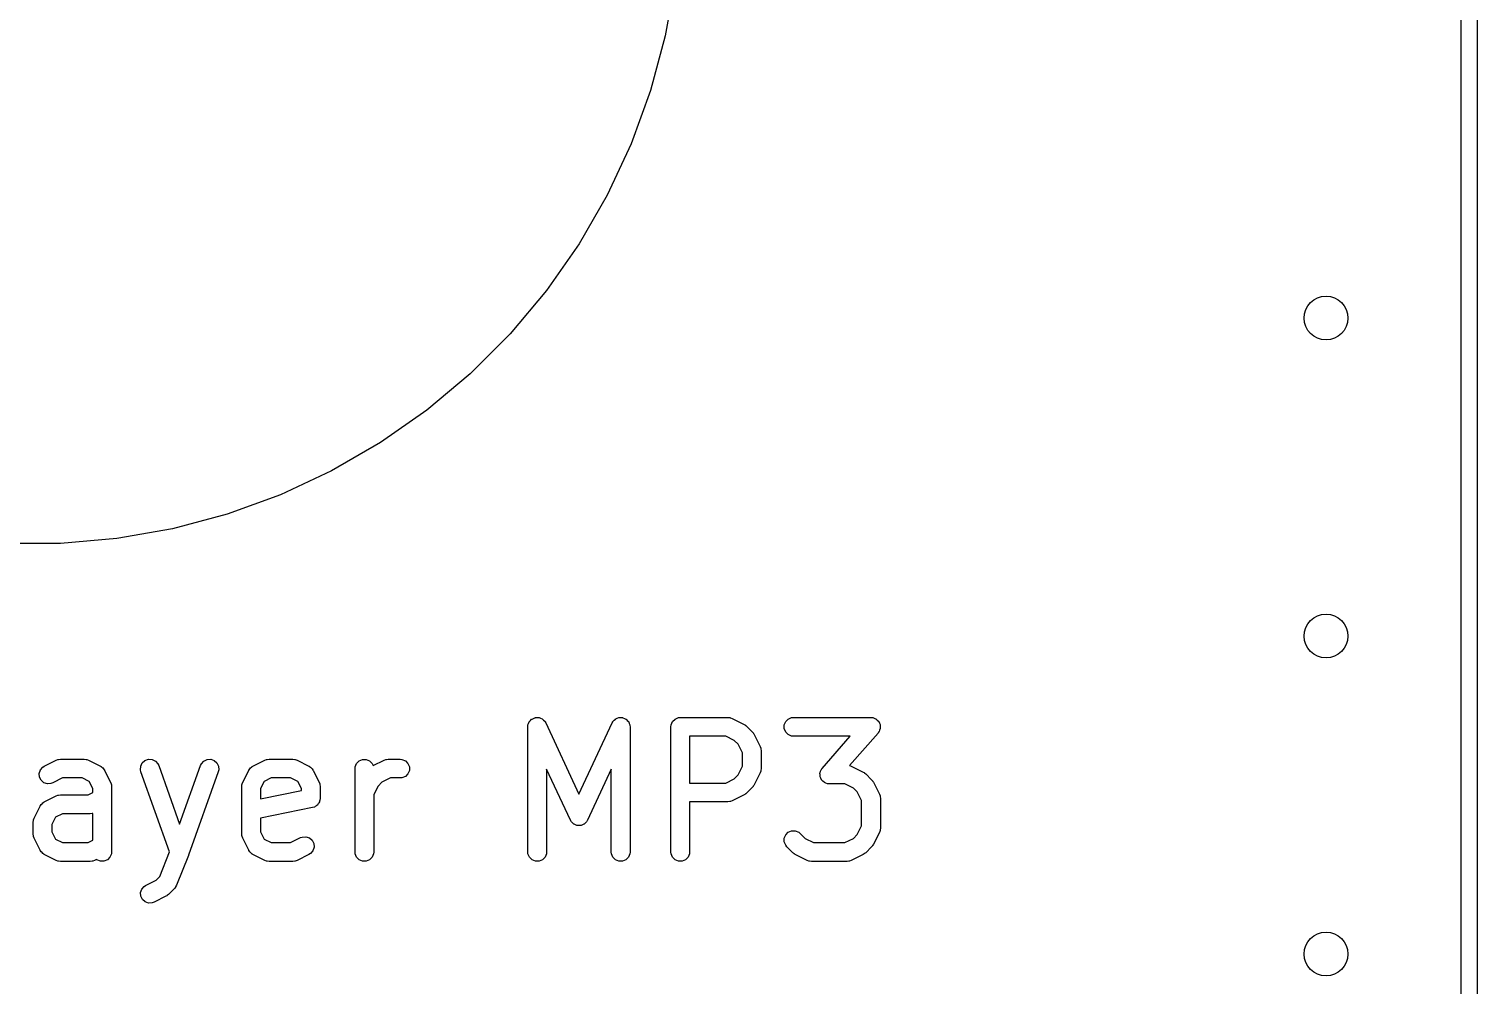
# Model space of a CAD drawing. Header units: inches. Extents: x 0.4 to 11.3, y -7.9 to -0.4.
# Drawn here: x 4.2383 to 4.6938, y -2.9259 to -2.6252 of the extents above; entities that cross this region are included whole.
import ezdxf

# ---------------------------------------------------------------- set-up
doc = ezdxf.new("R2010")
doc.units = ezdxf.units.IN
doc.header["$MEASUREMENT"] = 0
doc.layers.add('F.Silkscreen', color=41, linetype='CONTINUOUS', true_color=0xf2eda1)

msp = doc.modelspace()

# ---------------------------------------------------------------- linework, layer by layer
at = {"layer": 'F.Silkscreen', "linetype": 'CONTINUOUS'}
for p, q in [((4.68884, -3.26364), (4.68884, -2.46864)), ((4.69384, -2.46614), (4.69384, -3.26614)), ((4.44155, -2.60989), (4.43846, -2.62741)), ((4.43846, -2.62741), (4.43385, -2.64459)), ((4.43385, -2.64459), (4.42777, -2.66131)), ((4.42777, -2.66131), (4.42025, -2.67744)), ((4.42025, -2.67744), (4.41135, -2.69284)), ((4.41135, -2.69284), (4.40115, -2.70742)), ((4.40115, -2.70742), (4.38971, -2.72105)), ((4.38971, -2.72105), (4.37713, -2.73363)), ((4.37713, -2.73363), (4.36351, -2.74506)), ((4.36351, -2.74506), (4.34893, -2.75527)), ((4.34893, -2.75527), (4.33352, -2.76416)), ((4.33352, -2.76416), (4.3174, -2.77168)), ((4.3174, -2.77168), (4.30068, -2.77777)), ((4.30068, -2.77777), (4.2835, -2.78237)), ((4.2835, -2.78237), (4.26598, -2.78546)), ((4.24825, -2.78701), (4.23046, -2.78701)), ((4.26598, -2.78546), (4.24825, -2.78701)), ((4.39611, -2.84267), (4.39645, -2.8423)), ((4.39645, -2.8423), (4.39651, -2.84227)), ((4.39651, -2.84227), (4.39656, -2.84222)), ((4.39656, -2.84222), (4.39703, -2.84203)), ((4.39703, -2.84203), (4.3975, -2.84181)), ((4.3975, -2.84181), (4.39756, -2.84181)), ((4.39756, -2.84181), (4.39762, -2.84178)), ((4.39762, -2.84178), (4.39814, -2.84178)), ((4.39814, -2.84178), (4.39865, -2.84176)), ((4.39865, -2.84176), (4.39871, -2.84178)), ((4.39871, -2.84178), (4.39878, -2.84178)), ((4.39878, -2.84178), (4.39925, -2.84198)), ((4.39925, -2.84198), (4.39973, -2.84215)), ((4.39973, -2.84215), (4.39978, -2.8422)), ((4.39978, -2.8422), (4.39984, -2.84222)), ((4.39984, -2.84222), (4.4002, -2.84259)), ((4.42244, -2.84258), (4.42281, -2.84222)), ((4.42281, -2.84222), (4.42287, -2.8422)), ((4.42287, -2.8422), (4.42292, -2.84215)), ((4.42292, -2.84215), (4.4234, -2.84198)), ((4.4234, -2.84198), (4.42387, -2.84178)), ((4.42387, -2.84178), (4.42394, -2.84178)), ((4.42394, -2.84178), (4.424, -2.84176)), ((4.424, -2.84176), (4.42451, -2.84178)), ((4.42451, -2.84178), (4.42502, -2.84178)), ((4.42502, -2.84178), (4.42508, -2.84181)), ((4.42508, -2.84181), (4.42515, -2.84181)), ((4.42515, -2.84181), (4.42561, -2.84203)), ((4.42561, -2.84203), (4.42609, -2.84222)), ((4.42609, -2.84222), (4.42613, -2.84227)), ((4.42613, -2.84227), (4.42619, -2.8423)), ((4.42619, -2.8423), (4.42654, -2.84268)), ((4.44074, -2.84304), (4.44155, -2.84222)), ((4.44155, -2.84222), (4.44262, -2.84178)), ((4.44262, -2.84178), (4.44319, -2.84173)), ((4.44319, -2.84173), (4.45819, -2.84173)), ((4.45819, -2.84173), (4.45877, -2.84178)), ((4.45877, -2.84178), (4.45887, -2.84182)), ((4.45887, -2.84182), (4.45897, -2.84183)), ((4.45897, -2.84183), (4.45951, -2.84204)), ((4.45951, -2.84204), (4.46326, -2.84391)), ((4.47636, -2.84304), (4.47717, -2.84222)), ((4.47717, -2.84222), (4.47824, -2.84178)), ((4.47824, -2.84178), (4.47882, -2.84173)), ((4.47882, -2.84173), (4.50319, -2.84173)), ((4.50319, -2.84173), (4.50349, -2.84176)), ((4.50349, -2.84176), (4.50357, -2.84175)), ((4.50357, -2.84175), (4.50362, -2.84177)), ((4.50362, -2.84177), (4.50376, -2.84178)), ((4.50376, -2.84178), (4.50421, -2.84197)), ((4.50421, -2.84197), (4.50466, -2.84212)), ((4.50466, -2.84212), (4.50474, -2.84218)), ((4.50474, -2.84218), (4.50483, -2.84222)), ((4.50483, -2.84222), (4.50517, -2.84256)), ((4.39525, -2.84468), (4.39528, -2.8443)), ((4.39525, -2.88405), (4.39525, -2.84468)), ((4.39528, -2.84423), (4.3953, -2.84419)), ((4.39528, -2.8443), (4.39528, -2.84423)), ((4.3953, -2.8441), (4.3955, -2.84363)), ((4.3953, -2.84419), (4.3953, -2.8441)), ((4.3955, -2.84363), (4.39568, -2.84315)), ((4.39568, -2.84315), (4.39572, -2.8431)), ((4.39572, -2.8431), (4.39575, -2.84304)), ((4.39575, -2.84304), (4.39611, -2.84267)), ((4.4002, -2.84259), (4.40058, -2.84293)), ((4.40058, -2.84293), (4.40063, -2.84301)), ((4.40063, -2.84301), (4.40066, -2.84304)), ((4.40066, -2.84304), (4.40068, -2.8431)), ((4.40068, -2.8431), (4.40088, -2.84343)), ((4.40088, -2.84343), (4.41132, -2.86582)), ((4.41132, -2.86582), (4.42177, -2.84343)), ((4.42177, -2.84343), (4.42197, -2.8431)), ((4.42197, -2.8431), (4.42199, -2.84304)), ((4.42199, -2.84304), (4.42202, -2.84301)), ((4.42202, -2.84301), (4.42207, -2.84293)), ((4.42207, -2.84293), (4.42244, -2.84258)), ((4.42654, -2.84268), (4.4269, -2.84304)), ((4.4269, -2.84304), (4.42693, -2.8431)), ((4.42693, -2.8431), (4.42697, -2.84315)), ((4.42697, -2.84315), (4.42715, -2.84363)), ((4.42715, -2.84363), (4.42734, -2.8441)), ((4.42734, -2.8441), (4.42735, -2.84419)), ((4.42735, -2.84419), (4.42737, -2.84423)), ((4.42737, -2.84423), (4.42736, -2.8443)), ((4.42736, -2.8443), (4.4274, -2.84468)), ((4.4274, -2.84468), (4.4274, -2.88405)), ((4.44024, -2.84468), (4.4403, -2.8441)), ((4.44024, -2.88405), (4.44024, -2.84468)), ((4.4403, -2.8441), (4.44074, -2.84304)), ((4.46326, -2.84391), (4.46351, -2.84407)), ((4.46351, -2.84407), (4.46358, -2.8441)), ((4.46358, -2.8441), (4.46366, -2.84416)), ((4.46366, -2.84416), (4.46375, -2.84422)), ((4.46375, -2.84422), (4.4638, -2.84428)), ((4.4638, -2.84428), (4.46403, -2.84446)), ((4.46403, -2.84446), (4.4659, -2.84634)), ((4.4659, -2.84634), (4.46609, -2.84657)), ((4.46609, -2.84657), (4.46615, -2.84662)), ((4.46615, -2.84662), (4.46621, -2.84671)), ((4.46621, -2.84671), (4.46627, -2.84679)), ((4.46627, -2.84679), (4.4663, -2.84686)), ((4.4663, -2.84686), (4.46646, -2.84711)), ((4.47592, -2.8441), (4.47636, -2.84304)), ((4.47592, -2.84525), (4.47592, -2.8441)), ((4.47636, -2.84632), (4.47592, -2.84525)), ((4.47717, -2.84713), (4.47636, -2.84632)), ((4.50541, -2.84662), (4.49648, -2.85683)), ((4.50517, -2.84256), (4.50553, -2.84288)), ((4.50559, -2.84637), (4.50541, -2.84662)), ((4.50553, -2.84288), (4.50557, -2.84297)), ((4.50557, -2.84297), (4.50564, -2.84304)), ((4.50564, -2.84632), (4.50559, -2.84637)), ((4.50564, -2.84304), (4.50583, -2.84348)), ((4.50566, -2.84627), (4.50564, -2.84632)), ((4.50575, -2.84615), (4.50566, -2.84627)), ((4.5059, -2.8457), (4.50575, -2.84615)), ((4.50583, -2.84348), (4.50604, -2.84391)), ((4.50608, -2.84525), (4.5059, -2.8457)), ((4.50604, -2.84391), (4.50605, -2.84401)), ((4.50605, -2.84401), (4.50608, -2.8441)), ((4.50608, -2.8441), (4.50608, -2.84458)), ((4.50608, -2.84458), (4.50612, -2.84506)), ((4.50612, -2.84506), (4.50608, -2.84515)), ((4.50608, -2.84515), (4.50608, -2.84525)), ((4.4575, -2.84763), (4.44615, -2.84763)), ((4.44615, -2.84763), (4.44615, -2.86235)), ((4.46019, -2.84898), (4.4575, -2.84763)), ((4.46139, -2.85018), (4.46019, -2.84898)), ((4.46274, -2.85287), (4.46139, -2.85018)), ((4.46646, -2.84711), (4.46833, -2.85086)), ((4.46833, -2.85086), (4.46854, -2.8514)), ((4.46854, -2.8514), (4.46855, -2.8515)), ((4.46855, -2.8515), (4.46859, -2.8516)), ((4.47824, -2.84757), (4.47717, -2.84713)), ((4.47882, -2.84763), (4.47824, -2.84757)), ((4.49668, -2.84763), (4.47882, -2.84763)), ((4.48784, -2.85773), (4.49668, -2.84763)), ((4.24315, -2.85703), (4.2469, -2.85516)), ((4.2469, -2.85516), (4.24744, -2.85495)), ((4.24744, -2.85495), (4.24754, -2.85495)), ((4.24754, -2.85495), (4.24764, -2.85491)), ((4.24764, -2.85491), (4.24822, -2.85485)), ((4.24822, -2.85485), (4.25572, -2.85485)), ((4.25572, -2.85485), (4.25629, -2.85491)), ((4.25629, -2.85491), (4.25639, -2.85495)), ((4.25639, -2.85495), (4.2565, -2.85495)), ((4.2565, -2.85495), (4.25704, -2.85516)), ((4.25704, -2.85516), (4.26079, -2.85703)), ((4.27348, -2.85708), (4.27397, -2.85604)), ((4.27397, -2.85604), (4.27482, -2.85527)), ((4.27482, -2.85527), (4.27591, -2.85488)), ((4.27591, -2.85488), (4.27706, -2.85494)), ((4.27706, -2.85494), (4.2781, -2.85543)), ((4.2781, -2.85543), (4.27887, -2.85628)), ((4.29255, -2.85628), (4.29333, -2.85543)), ((4.29333, -2.85543), (4.29437, -2.85494)), ((4.29437, -2.85494), (4.29552, -2.85488)), ((4.29552, -2.85488), (4.2966, -2.85527)), ((4.2966, -2.85527), (4.29746, -2.85604)), ((4.29746, -2.85604), (4.29795, -2.85708)), ((4.30877, -2.85703), (4.31252, -2.85516)), ((4.31252, -2.85516), (4.31306, -2.85495)), ((4.31306, -2.85495), (4.31316, -2.85495)), ((4.31316, -2.85495), (4.31326, -2.85491)), ((4.31326, -2.85491), (4.31384, -2.85485)), ((4.31384, -2.85485), (4.32133, -2.85485)), ((4.32133, -2.85485), (4.32191, -2.85491)), ((4.32191, -2.85491), (4.32201, -2.85495)), ((4.32201, -2.85495), (4.32211, -2.85495)), ((4.32211, -2.85495), (4.32266, -2.85516)), ((4.32266, -2.85516), (4.3264, -2.85703)), ((4.34138, -2.85616), (4.34219, -2.85535)), ((4.34219, -2.85535), (4.34326, -2.85491)), ((4.34326, -2.85491), (4.34441, -2.85491)), ((4.34441, -2.85491), (4.34547, -2.85535)), ((4.34547, -2.85535), (4.34629, -2.85616)), ((4.34658, -2.85687), (4.35001, -2.85516)), ((4.35001, -2.85516), (4.35055, -2.85495)), ((4.35055, -2.85495), (4.35066, -2.85495)), ((4.35066, -2.85495), (4.35076, -2.85491)), ((4.35076, -2.85491), (4.35133, -2.85485)), ((4.35133, -2.85485), (4.35508, -2.85485)), ((4.35508, -2.85485), (4.35566, -2.85491)), ((4.35566, -2.85491), (4.35672, -2.85535)), ((4.35672, -2.85535), (4.35754, -2.85616)), ((4.46274, -2.8571), (4.46274, -2.85287)), ((4.46859, -2.8516), (4.46864, -2.85218)), ((4.46864, -2.85218), (4.46864, -2.8578)), ((4.24154, -2.85931), (4.2419, -2.85821)), ((4.24162, -2.86046), (4.24154, -2.85931)), ((4.24214, -2.86149), (4.24162, -2.86046)), ((4.2419, -2.85821), (4.24266, -2.85734)), ((4.24266, -2.85734), (4.24315, -2.85703)), ((4.26079, -2.85703), (4.26088, -2.8571)), ((4.26088, -2.8571), (4.26093, -2.85711)), ((4.26093, -2.85711), (4.26099, -2.85716)), ((4.26099, -2.85716), (4.26128, -2.85734)), ((4.26128, -2.85734), (4.26152, -2.85762)), ((4.26152, -2.85762), (4.2618, -2.85787)), ((4.2618, -2.85787), (4.26198, -2.85816)), ((4.26198, -2.85816), (4.26203, -2.85821)), ((4.26203, -2.85821), (4.26205, -2.85826)), ((4.26205, -2.85826), (4.26211, -2.85836)), ((4.26211, -2.85836), (4.26398, -2.86211)), ((4.27342, -2.85823), (4.27348, -2.85708)), ((4.27356, -2.85879), (4.27342, -2.85823)), ((4.28256, -2.88399), (4.27356, -2.85879)), ((4.27887, -2.85628), (4.27912, -2.85681)), ((4.27912, -2.85681), (4.28571, -2.87527)), ((4.28571, -2.87527), (4.29231, -2.85681)), ((4.29787, -2.85879), (4.2885, -2.88504)), ((4.29231, -2.85681), (4.29255, -2.85628)), ((4.29801, -2.85823), (4.29787, -2.85879)), ((4.29795, -2.85708), (4.29801, -2.85823)), ((4.30557, -2.86211), (4.30745, -2.85836)), ((4.30745, -2.85836), (4.30751, -2.85826)), ((4.30751, -2.85826), (4.30752, -2.85821)), ((4.30752, -2.85821), (4.30757, -2.85816)), ((4.30757, -2.85816), (4.30775, -2.85787)), ((4.30775, -2.85787), (4.30803, -2.85762)), ((4.30803, -2.85762), (4.30828, -2.85734)), ((4.30828, -2.85734), (4.30857, -2.85716)), ((4.30857, -2.85716), (4.30862, -2.85711)), ((4.30862, -2.85711), (4.30867, -2.8571)), ((4.30867, -2.8571), (4.30877, -2.85703)), ((4.3264, -2.85703), (4.3265, -2.8571)), ((4.3265, -2.8571), (4.32655, -2.85711)), ((4.32655, -2.85711), (4.3266, -2.85716)), ((4.3266, -2.85716), (4.32689, -2.85734)), ((4.32689, -2.85734), (4.32714, -2.85762)), ((4.32714, -2.85762), (4.32742, -2.85787)), ((4.32742, -2.85787), (4.3276, -2.85816)), ((4.3276, -2.85816), (4.32765, -2.85821)), ((4.32765, -2.85821), (4.32766, -2.85826)), ((4.32766, -2.85826), (4.32773, -2.85836)), ((4.32773, -2.85836), (4.3296, -2.86211)), ((4.34088, -2.8578), (4.34094, -2.85723)), ((4.34088, -2.88405), (4.34088, -2.8578)), ((4.34094, -2.85723), (4.34138, -2.85616)), ((4.34629, -2.85616), (4.34658, -2.85687)), ((4.35672, -2.86026), (4.35566, -2.8607)), ((4.35754, -2.85944), (4.35672, -2.86026)), ((4.35754, -2.85616), (4.35798, -2.85723)), ((4.35798, -2.85838), (4.35754, -2.85944)), ((4.35798, -2.85723), (4.35798, -2.85838)), ((4.40865, -2.87405), (4.40115, -2.85799)), ((4.40115, -2.85799), (4.40115, -2.88405)), ((4.42149, -2.85799), (4.414, -2.87405)), ((4.42149, -2.88405), (4.42149, -2.85799)), ((4.46019, -2.861), (4.46139, -2.8598)), ((4.46139, -2.8598), (4.46274, -2.8571)), ((4.46833, -2.85912), (4.46646, -2.86287)), ((4.46854, -2.85858), (4.46833, -2.85912)), ((4.46855, -2.85848), (4.46854, -2.85858)), ((4.46859, -2.85838), (4.46855, -2.85848)), ((4.46864, -2.8578), (4.46859, -2.85838)), ((4.48714, -2.85929), (4.48717, -2.8592)), ((4.48717, -2.85977), (4.48714, -2.85929)), ((4.48717, -2.8591), (4.48735, -2.85866)), ((4.48717, -2.8592), (4.48717, -2.8591)), ((4.48717, -2.86025), (4.48717, -2.85977)), ((4.48721, -2.86034), (4.48717, -2.86025)), ((4.48721, -2.86044), (4.48721, -2.86034)), ((4.48743, -2.86087), (4.48721, -2.86044)), ((4.48735, -2.85866), (4.4875, -2.8582)), ((4.4875, -2.8582), (4.48759, -2.85809)), ((4.48759, -2.85809), (4.48761, -2.85804)), ((4.48761, -2.85804), (4.48766, -2.85798)), ((4.48766, -2.85798), (4.48784, -2.85773)), ((4.49648, -2.85683), (4.49701, -2.85703)), ((4.49701, -2.85703), (4.50076, -2.85891)), ((4.50076, -2.85891), (4.50101, -2.85907)), ((4.50101, -2.85907), (4.50108, -2.8591)), ((4.50108, -2.8591), (4.50116, -2.85916)), ((4.50116, -2.85916), (4.50125, -2.85922)), ((4.50125, -2.85922), (4.5013, -2.85928)), ((4.5013, -2.85928), (4.50153, -2.85946)), ((4.50153, -2.85946), (4.5034, -2.86134)), ((4.24301, -2.86224), (4.24214, -2.86149)), ((4.2441, -2.86261), (4.24301, -2.86224)), ((4.24525, -2.86252), (4.2441, -2.86261)), ((4.24579, -2.86232), (4.24525, -2.86252)), ((4.24892, -2.86075), (4.24579, -2.86232)), ((4.25502, -2.86075), (4.24892, -2.86075)), ((4.25727, -2.86188), (4.25502, -2.86075)), ((4.25839, -2.86412), (4.25727, -2.86188)), ((4.25839, -2.86535), (4.25839, -2.86412)), ((4.26398, -2.86211), (4.26419, -2.86265)), ((4.26419, -2.86265), (4.2642, -2.86275)), ((4.2642, -2.86275), (4.26424, -2.86285)), ((4.26424, -2.86285), (4.2643, -2.86343)), ((4.2643, -2.86343), (4.2643, -2.88405)), ((4.30526, -2.86343), (4.30532, -2.86285)), ((4.30526, -2.87842), (4.30526, -2.86343)), ((4.30532, -2.86285), (4.30536, -2.86275)), ((4.30536, -2.86265), (4.30557, -2.86211)), ((4.30536, -2.86275), (4.30536, -2.86265)), ((4.31229, -2.86188), (4.31116, -2.86412)), ((4.31116, -2.86412), (4.31116, -2.86732)), ((4.31116, -2.86732), (4.32401, -2.86475)), ((4.31453, -2.86075), (4.31229, -2.86188)), ((4.32064, -2.86075), (4.31453, -2.86075)), ((4.32288, -2.86188), (4.32064, -2.86075)), ((4.32401, -2.86412), (4.32288, -2.86188)), ((4.32401, -2.86475), (4.32401, -2.86412)), ((4.3296, -2.86211), (4.32981, -2.86265)), ((4.32981, -2.86265), (4.32981, -2.86275)), ((4.32981, -2.86275), (4.32986, -2.86285)), ((4.32986, -2.86285), (4.32991, -2.86343)), ((4.32991, -2.86343), (4.32991, -2.86718)), ((4.34813, -2.8633), (4.34678, -2.866)), ((4.34933, -2.8621), (4.34813, -2.8633)), ((4.35203, -2.86075), (4.34933, -2.8621)), ((4.35508, -2.86075), (4.35203, -2.86075)), ((4.35566, -2.8607), (4.35508, -2.86075)), ((4.44615, -2.86235), (4.4575, -2.86235)), ((4.4575, -2.86235), (4.46019, -2.861)), ((4.4659, -2.86364), (4.46403, -2.86551)), ((4.46609, -2.86341), (4.4659, -2.86364)), ((4.46615, -2.86336), (4.46609, -2.86341)), ((4.46621, -2.86327), (4.46615, -2.86336)), ((4.46627, -2.86319), (4.46621, -2.86327)), ((4.4663, -2.86312), (4.46627, -2.86319)), ((4.46646, -2.86287), (4.4663, -2.86312)), ((4.48761, -2.86132), (4.48743, -2.86087)), ((4.48768, -2.86139), (4.48761, -2.86132)), ((4.48772, -2.86148), (4.48768, -2.86139)), ((4.48808, -2.86179), (4.48772, -2.86148)), ((4.48842, -2.86213), (4.48808, -2.86179)), ((4.48852, -2.86217), (4.48842, -2.86213)), ((4.48859, -2.86223), (4.48852, -2.86217)), ((4.48904, -2.86239), (4.48859, -2.86223)), ((4.48949, -2.86257), (4.48904, -2.86239)), ((4.48963, -2.86259), (4.48949, -2.86257)), ((4.48968, -2.8626), (4.48963, -2.86259)), ((4.48976, -2.8626), (4.48968, -2.8626)), ((4.49006, -2.86263), (4.48976, -2.8626)), ((4.49499, -2.86263), (4.49006, -2.86263)), ((4.49769, -2.86398), (4.49499, -2.86263)), ((4.49889, -2.86517), (4.49769, -2.86398)), ((4.50023, -2.86787), (4.49889, -2.86517)), ((4.5034, -2.86134), (4.50359, -2.86156)), ((4.50359, -2.86156), (4.50365, -2.86162)), ((4.50365, -2.86162), (4.5037, -2.8617)), ((4.5037, -2.8617), (4.50377, -2.86179)), ((4.50377, -2.86179), (4.5038, -2.86186)), ((4.5038, -2.86186), (4.50395, -2.86211)), ((4.50395, -2.86211), (4.50583, -2.86585)), ((4.23995, -2.87335), (4.24183, -2.8696)), ((4.24183, -2.8696), (4.24189, -2.86951)), ((4.24189, -2.86951), (4.2419, -2.86946)), ((4.2419, -2.86946), (4.24195, -2.86941)), ((4.24195, -2.86941), (4.24214, -2.86911)), ((4.24214, -2.86911), (4.24242, -2.86887)), ((4.24242, -2.86887), (4.24266, -2.86859)), ((4.24266, -2.86859), (4.24295, -2.86841)), ((4.24295, -2.86841), (4.24301, -2.86836)), ((4.24301, -2.86836), (4.24305, -2.86834)), ((4.24305, -2.86834), (4.24315, -2.86828)), ((4.24315, -2.86828), (4.2469, -2.86641)), ((4.2469, -2.86641), (4.24744, -2.8662)), ((4.24744, -2.8662), (4.24754, -2.86619)), ((4.24754, -2.86619), (4.24764, -2.86615)), ((4.24764, -2.86615), (4.24822, -2.8661)), ((4.24822, -2.8661), (4.2569, -2.8661)), ((4.2569, -2.8661), (4.25839, -2.86535)), ((4.32833, -2.86974), (4.32809, -2.8699)), ((4.3286, -2.86963), (4.32833, -2.86974)), ((4.32881, -2.86942), (4.3286, -2.86963)), ((4.32905, -2.86926), (4.32881, -2.86942)), ((4.32921, -2.86902), (4.32905, -2.86926)), ((4.32941, -2.86882), (4.32921, -2.86902)), ((4.32953, -2.86855), (4.32941, -2.86882)), ((4.32969, -2.8683), (4.32953, -2.86855)), ((4.32974, -2.86802), (4.32969, -2.8683)), ((4.32986, -2.86775), (4.32974, -2.86802)), ((4.32991, -2.86718), (4.32986, -2.86775)), ((4.34678, -2.866), (4.34678, -2.88405)), ((4.45819, -2.86825), (4.44615, -2.86825)), ((4.44615, -2.86825), (4.44615, -2.88405)), ((4.45877, -2.8682), (4.45819, -2.86825)), ((4.45887, -2.86816), (4.45877, -2.8682)), ((4.45897, -2.86815), (4.45887, -2.86816)), ((4.45951, -2.86794), (4.45897, -2.86815)), ((4.46326, -2.86607), (4.45951, -2.86794)), ((4.46351, -2.86591), (4.46326, -2.86607)), ((4.46358, -2.86588), (4.46351, -2.86591)), ((4.46366, -2.86581), (4.46358, -2.86588)), ((4.46375, -2.86576), (4.46366, -2.86581)), ((4.4638, -2.8657), (4.46375, -2.86576)), ((4.46403, -2.86551), (4.4638, -2.8657)), ((4.50023, -2.87585), (4.50023, -2.86787)), ((4.50583, -2.86585), (4.50604, -2.8664)), ((4.50604, -2.8664), (4.50604, -2.8665)), ((4.50604, -2.8665), (4.50608, -2.8666)), ((4.50608, -2.8666), (4.50614, -2.86718)), ((4.50614, -2.86718), (4.50614, -2.87655)), ((4.23964, -2.87467), (4.2397, -2.8741)), ((4.2397, -2.8741), (4.23974, -2.874)), ((4.23974, -2.874), (4.23975, -2.87389)), ((4.23975, -2.87389), (4.23995, -2.87335)), ((4.24667, -2.87313), (4.24555, -2.87537)), ((4.24892, -2.872), (4.24667, -2.87313)), ((4.25759, -2.872), (4.24892, -2.872)), ((4.25817, -2.87195), (4.25759, -2.872)), ((4.25827, -2.87191), (4.25817, -2.87195)), ((4.25837, -2.8719), (4.25827, -2.87191)), ((4.25839, -2.87189), (4.25837, -2.8719)), ((4.25839, -2.88035), (4.25839, -2.87189)), ((4.32754, -2.87007), (4.31116, -2.87335)), ((4.31116, -2.87335), (4.31116, -2.87773)), ((4.32809, -2.8699), (4.32754, -2.87007)), ((4.40877, -2.87426), (4.40865, -2.87405)), ((4.4088, -2.87433), (4.40877, -2.87426)), ((4.40885, -2.87438), (4.4088, -2.87433)), ((4.41385, -2.87433), (4.4138, -2.87438)), ((4.41387, -2.87426), (4.41385, -2.87433)), ((4.414, -2.87405), (4.41387, -2.87426)), ((4.23964, -2.87842), (4.23964, -2.87467)), ((4.2397, -2.879), (4.23964, -2.87842)), ((4.24555, -2.87537), (4.24555, -2.87773)), ((4.24555, -2.87773), (4.24667, -2.87997)), ((4.30532, -2.879), (4.30526, -2.87842)), ((4.31116, -2.87773), (4.31229, -2.87997)), ((4.40894, -2.87455), (4.40885, -2.87438)), ((4.40927, -2.87485), (4.40894, -2.87455)), ((4.40958, -2.87518), (4.40927, -2.87485)), ((4.4097, -2.87524), (4.40958, -2.87518)), ((4.40979, -2.87532), (4.4097, -2.87524)), ((4.41021, -2.87548), (4.40979, -2.87532)), ((4.41062, -2.87567), (4.41021, -2.87548)), ((4.41075, -2.87567), (4.41062, -2.87567)), ((4.41088, -2.87572), (4.41075, -2.87567)), ((4.41132, -2.8757), (4.41088, -2.87572)), ((4.41177, -2.87572), (4.41132, -2.8757)), ((4.4119, -2.87567), (4.41177, -2.87572)), ((4.41203, -2.87567), (4.4119, -2.87567)), ((4.41243, -2.87548), (4.41203, -2.87567)), ((4.41285, -2.87532), (4.41243, -2.87548)), ((4.41295, -2.87524), (4.41285, -2.87532)), ((4.41307, -2.87518), (4.41295, -2.87524)), ((4.41337, -2.87485), (4.41307, -2.87518)), ((4.4137, -2.87455), (4.41337, -2.87485)), ((4.4138, -2.87438), (4.4137, -2.87455)), ((4.47592, -2.87972), (4.47636, -2.87866)), ((4.47636, -2.87866), (4.47717, -2.87784)), ((4.47717, -2.87784), (4.47824, -2.8774)), ((4.47824, -2.8774), (4.47939, -2.8774)), ((4.47939, -2.8774), (4.48046, -2.87784)), ((4.48046, -2.87784), (4.4809, -2.87821)), ((4.4809, -2.87821), (4.48244, -2.87975)), ((4.49769, -2.87975), (4.49889, -2.87855)), ((4.49889, -2.87855), (4.50023, -2.87585)), ((4.50583, -2.87787), (4.50395, -2.88162)), ((4.50604, -2.87733), (4.50583, -2.87787)), ((4.50608, -2.87712), (4.50604, -2.87722)), ((4.50604, -2.87722), (4.50604, -2.87733)), ((4.50614, -2.87655), (4.50608, -2.87712)), ((4.23974, -2.8791), (4.2397, -2.879)), ((4.23975, -2.8792), (4.23974, -2.8791)), ((4.23995, -2.87974), (4.23975, -2.8792)), ((4.24183, -2.88349), (4.23995, -2.87974)), ((4.24667, -2.87997), (4.24892, -2.8811)), ((4.24892, -2.8811), (4.2569, -2.8811)), ((4.2569, -2.8811), (4.25839, -2.88035)), ((4.30536, -2.8791), (4.30532, -2.879)), ((4.30536, -2.8792), (4.30536, -2.8791)), ((4.30557, -2.87974), (4.30536, -2.8792)), ((4.30745, -2.88349), (4.30557, -2.87974)), ((4.31229, -2.87997), (4.31453, -2.8811)), ((4.31453, -2.8811), (4.32064, -2.8811)), ((4.32064, -2.8811), (4.32376, -2.87953)), ((4.32376, -2.87953), (4.3243, -2.87933)), ((4.3243, -2.87933), (4.32545, -2.87924)), ((4.32545, -2.87924), (4.32655, -2.87961)), ((4.32655, -2.87961), (4.32742, -2.88036)), ((4.32742, -2.88036), (4.32793, -2.88139)), ((4.32801, -2.88254), (4.32765, -2.88364)), ((4.32793, -2.88139), (4.32801, -2.88254)), ((4.47592, -2.88087), (4.47592, -2.87972)), ((4.47636, -2.88194), (4.47592, -2.88087)), ((4.47673, -2.88239), (4.47636, -2.88194)), ((4.4786, -2.88426), (4.47673, -2.88239)), ((4.48244, -2.87975), (4.48514, -2.8811)), ((4.48514, -2.8811), (4.49499, -2.8811)), ((4.49499, -2.8811), (4.49769, -2.87975)), ((4.5034, -2.88239), (4.50153, -2.88426)), ((4.50359, -2.88216), (4.5034, -2.88239)), ((4.50365, -2.88211), (4.50359, -2.88216)), ((4.5037, -2.88202), (4.50365, -2.88211)), ((4.50377, -2.88194), (4.5037, -2.88202)), ((4.5038, -2.88187), (4.50377, -2.88194)), ((4.50395, -2.88162), (4.5038, -2.88187)), ((4.24189, -2.88359), (4.24183, -2.88349)), ((4.2419, -2.88364), (4.24189, -2.88359)), ((4.24195, -2.88369), (4.2419, -2.88364)), ((4.24214, -2.88398), (4.24195, -2.88369)), ((4.24242, -2.88423), (4.24214, -2.88398)), ((4.24266, -2.88451), (4.24242, -2.88423)), ((4.24295, -2.88469), (4.24266, -2.88451)), ((4.24301, -2.88474), (4.24295, -2.88469)), ((4.24305, -2.88475), (4.24301, -2.88474)), ((4.24315, -2.88481), (4.24305, -2.88475)), ((4.2469, -2.88669), (4.24315, -2.88481)), ((4.24744, -2.8869), (4.2469, -2.88669)), ((4.24754, -2.8869), (4.24744, -2.8869)), ((4.24764, -2.88694), (4.24754, -2.8869)), ((4.24822, -2.887), (4.24764, -2.88694)), ((4.25759, -2.887), (4.24822, -2.887)), ((4.25817, -2.88694), (4.25759, -2.887)), ((4.25827, -2.8869), (4.25817, -2.88694)), ((4.25837, -2.8869), (4.25827, -2.8869)), ((4.25891, -2.88669), (4.25837, -2.8869)), ((4.25956, -2.88636), (4.25891, -2.88669)), ((4.2597, -2.8865), (4.25956, -2.88636)), ((4.26077, -2.88694), (4.2597, -2.8865)), ((4.26192, -2.88694), (4.26077, -2.88694)), ((4.26298, -2.8865), (4.26192, -2.88694)), ((4.2638, -2.88569), (4.26298, -2.8865)), ((4.26424, -2.88462), (4.2638, -2.88569)), ((4.2643, -2.88405), (4.26424, -2.88462)), ((4.27945, -2.89176), (4.28256, -2.88399)), ((4.28846, -2.88514), (4.28471, -2.89452)), ((4.28847, -2.88509), (4.28846, -2.88514)), ((4.2885, -2.88504), (4.28847, -2.88509)), ((4.30751, -2.88359), (4.30745, -2.88349)), ((4.30752, -2.88364), (4.30751, -2.88359)), ((4.30757, -2.88369), (4.30752, -2.88364)), ((4.30775, -2.88398), (4.30757, -2.88369)), ((4.30803, -2.88423), (4.30775, -2.88398)), ((4.30828, -2.88451), (4.30803, -2.88423)), ((4.30857, -2.88469), (4.30828, -2.88451)), ((4.30862, -2.88474), (4.30857, -2.88469)), ((4.30867, -2.88475), (4.30862, -2.88474)), ((4.30877, -2.88481), (4.30867, -2.88475)), ((4.31252, -2.88669), (4.30877, -2.88481)), ((4.31306, -2.8869), (4.31252, -2.88669)), ((4.31316, -2.8869), (4.31306, -2.8869)), ((4.31326, -2.88694), (4.31316, -2.8869)), ((4.31384, -2.887), (4.31326, -2.88694)), ((4.32133, -2.887), (4.31384, -2.887)), ((4.32191, -2.88694), (4.32133, -2.887)), ((4.32201, -2.8869), (4.32191, -2.88694)), ((4.32211, -2.8869), (4.32201, -2.8869)), ((4.32266, -2.88669), (4.32211, -2.8869)), ((4.3264, -2.88481), (4.32266, -2.88669)), ((4.32689, -2.88451), (4.3264, -2.88481)), ((4.32765, -2.88364), (4.32689, -2.88451)), ((4.34094, -2.88462), (4.34088, -2.88405)), ((4.34138, -2.88569), (4.34094, -2.88462)), ((4.34219, -2.8865), (4.34138, -2.88569)), ((4.34326, -2.88694), (4.34219, -2.8865)), ((4.34441, -2.88694), (4.34326, -2.88694)), ((4.34547, -2.8865), (4.34441, -2.88694)), ((4.34629, -2.88569), (4.34547, -2.8865)), ((4.34673, -2.88462), (4.34629, -2.88569)), ((4.34678, -2.88405), (4.34673, -2.88462)), ((4.3953, -2.88462), (4.39525, -2.88405)), ((4.39575, -2.88569), (4.3953, -2.88462)), ((4.39656, -2.8865), (4.39575, -2.88569)), ((4.39762, -2.88694), (4.39656, -2.8865)), ((4.39878, -2.88694), (4.39762, -2.88694)), ((4.39984, -2.8865), (4.39878, -2.88694)), ((4.40066, -2.88569), (4.39984, -2.8865)), ((4.4011, -2.88462), (4.40066, -2.88569)), ((4.40115, -2.88405), (4.4011, -2.88462)), ((4.42155, -2.88462), (4.42149, -2.88405)), ((4.42199, -2.88569), (4.42155, -2.88462)), ((4.42281, -2.8865), (4.42199, -2.88569)), ((4.42387, -2.88694), (4.42281, -2.8865)), ((4.42502, -2.88694), (4.42387, -2.88694)), ((4.42609, -2.8865), (4.42502, -2.88694)), ((4.4269, -2.88569), (4.42609, -2.8865)), ((4.42734, -2.88462), (4.4269, -2.88569)), ((4.4274, -2.88405), (4.42734, -2.88462)), ((4.4403, -2.88462), (4.44024, -2.88405)), ((4.44074, -2.88569), (4.4403, -2.88462)), ((4.44155, -2.8865), (4.44074, -2.88569)), ((4.44262, -2.88694), (4.44155, -2.8865)), ((4.44377, -2.88694), (4.44262, -2.88694)), ((4.44484, -2.8865), (4.44377, -2.88694)), ((4.44565, -2.88569), (4.44484, -2.8865)), ((4.44609, -2.88462), (4.44565, -2.88569)), ((4.44615, -2.88405), (4.44609, -2.88462)), ((4.47883, -2.88445), (4.4786, -2.88426)), ((4.47888, -2.88451), (4.47883, -2.88445)), ((4.47897, -2.88456), (4.47888, -2.88451)), ((4.47905, -2.88463), (4.47897, -2.88456)), ((4.47912, -2.88466), (4.47905, -2.88463)), ((4.47937, -2.88481), (4.47912, -2.88466)), ((4.48312, -2.88669), (4.47937, -2.88481)), ((4.48366, -2.8869), (4.48312, -2.88669)), ((4.48377, -2.8869), (4.48366, -2.8869)), ((4.48386, -2.88694), (4.48377, -2.8869)), ((4.48444, -2.887), (4.48386, -2.88694)), ((4.49569, -2.887), (4.48444, -2.887)), ((4.49626, -2.88694), (4.49569, -2.887)), ((4.49636, -2.8869), (4.49626, -2.88694)), ((4.49647, -2.8869), (4.49636, -2.8869)), ((4.49701, -2.88669), (4.49647, -2.8869)), ((4.50076, -2.88481), (4.49701, -2.88669)), ((4.50101, -2.88466), (4.50076, -2.88481)), ((4.50108, -2.88463), (4.50101, -2.88466)), ((4.50116, -2.88456), (4.50108, -2.88463)), ((4.50125, -2.88451), (4.50116, -2.88456)), ((4.5013, -2.88445), (4.50125, -2.88451)), ((4.50153, -2.88426), (4.5013, -2.88445)), ((4.27834, -2.89287), (4.27945, -2.89176)), ((4.27341, -2.8968), (4.27378, -2.89571)), ((4.27349, -2.89795), (4.27341, -2.8968)), ((4.27378, -2.89571), (4.27453, -2.89484)), ((4.27453, -2.89484), (4.27502, -2.89453)), ((4.27502, -2.89453), (4.27834, -2.89287)), ((4.28405, -2.89551), (4.28218, -2.89738)), ((4.28442, -2.89506), (4.28405, -2.89551)), ((4.28443, -2.89505), (4.28442, -2.89506)), ((4.28444, -2.89503), (4.28443, -2.89505)), ((4.28471, -2.89452), (4.28444, -2.89503)), ((4.27401, -2.89898), (4.27349, -2.89795)), ((4.27488, -2.89974), (4.27401, -2.89898)), ((4.27597, -2.9001), (4.27488, -2.89974)), ((4.27712, -2.90002), (4.27597, -2.9001)), ((4.27766, -2.89981), (4.27712, -2.90002)), ((4.28141, -2.89794), (4.27766, -2.89981)), ((4.28166, -2.89778), (4.28141, -2.89794)), ((4.28173, -2.89775), (4.28166, -2.89778)), ((4.28181, -2.89769), (4.28173, -2.89775)), ((4.2819, -2.89763), (4.28181, -2.89769)), ((4.28195, -2.89757), (4.2819, -2.89763)), ((4.28218, -2.89738), (4.28195, -2.89757))]:
    msp.add_line(p, q, dxfattribs=at)
at = {"layer": 'F.Silkscreen'}
for centre in [(4.64634, -2.71614), (4.64634, -2.71614), (4.64634, -2.81614), (4.64634, -2.81614), (4.64634, -2.91614), (4.64634, -2.91614)]:
    msp.add_circle(centre, 0.00689, dxfattribs=at)

doc.saveas('drawing.dxf')
